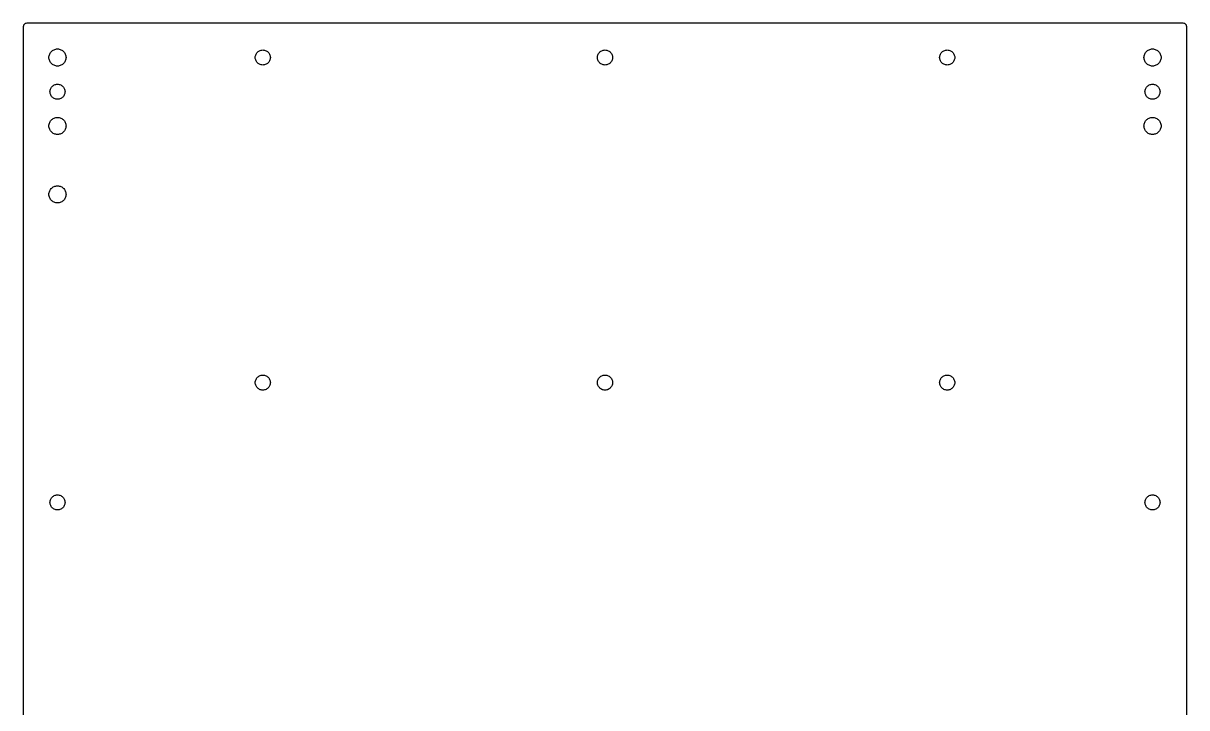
# Model space of a CAD drawing. Header units: metres. Extents: x -170 to 170, y -200 to 200.
# Drawn here: x -170 to 170, y 0 to 200 of the extents above; entities that cross this region are included whole.
import ezdxf

# ---------------------------------------------------------------- set-up
doc = ezdxf.new("R2010")
doc.units = ezdxf.units.M

msp = doc.modelspace()

# ---------------------------------------------------------------- linework, layer by layer
for p, q in [((-169.975, 199.223), (-170, 199)), ((-170, 199), (-170, -199)), ((-169.901, 199.434), (-169.975, 199.223)), ((-169.782, 199.623), (-169.901, 199.434)), ((-169.623, 199.782), (-169.782, 199.623)), ((-169.434, 199.901), (-169.623, 199.782)), ((-169.223, 199.975), (-169.434, 199.901)), ((-169, 200), (-169.223, 199.975)), ((169, 200), (-169, 200)), ((169.223, 199.975), (169, 200)), ((169.434, 199.901), (169.223, 199.975)), ((169.623, 199.782), (169.434, 199.901)), ((169.782, 199.623), (169.623, 199.782)), ((169.901, 199.434), (169.782, 199.623)), ((169.975, 199.223), (169.901, 199.434)), ((170, 199), (169.975, 199.223)), ((170, -199), (170, 199)), ((-162.486, 190.261), (-162.445, 190.52)), ((-162.445, 190.52), (-162.378, 190.773)), ((-162.378, 190.773), (-162.284, 191.017)), ((-162.284, 191.017), (-162.165, 191.25)), ((-162.165, 191.25), (-162.023, 191.469)), ((-162.023, 191.469), (-161.858, 191.673)), ((-161.858, 191.673), (-161.673, 191.858)), ((-161.673, 191.858), (-161.469, 192.023)), ((-161.469, 192.023), (-161.25, 192.165)), ((-161.25, 192.165), (-161.017, 192.284)), ((-161.017, 192.284), (-160.773, 192.378)), ((-160.773, 192.378), (-160.52, 192.445)), ((-160.52, 192.445), (-160.261, 192.486)), ((-160.261, 192.486), (-160, 192.5)), ((-160, 192.5), (-159.739, 192.486)), ((-159.739, 192.486), (-159.48, 192.445)), ((-159.48, 192.445), (-159.227, 192.378)), ((-159.227, 192.378), (-158.983, 192.284)), ((-158.983, 192.284), (-158.75, 192.165)), ((-158.75, 192.165), (-158.531, 192.023)), ((-158.531, 192.023), (-158.327, 191.858)), ((-158.327, 191.858), (-158.142, 191.673)), ((-158.142, 191.673), (-157.977, 191.469)), ((-157.977, 191.469), (-157.835, 191.25)), ((-157.835, 191.25), (-157.716, 191.017)), ((-157.716, 191.017), (-157.622, 190.773)), ((-157.622, 190.773), (-157.555, 190.52)), ((-157.555, 190.52), (-157.514, 190.261)), ((-102.186, 190.246), (-102.145, 190.49)), ((-102.145, 190.49), (-102.077, 190.727)), ((-102.077, 190.727), (-101.982, 190.955)), ((-101.982, 190.955), (-101.863, 191.17)), ((-101.863, 191.17), (-101.72, 191.372)), ((-101.72, 191.372), (-101.556, 191.556)), ((-101.556, 191.556), (-101.372, 191.72)), ((-101.372, 191.72), (-101.17, 191.863)), ((-101.17, 191.863), (-100.955, 191.982)), ((-100.955, 191.982), (-100.727, 192.077)), ((-100.727, 192.077), (-100.49, 192.145)), ((-100.49, 192.145), (-100.246, 192.186)), ((-100.246, 192.186), (-100, 192.2)), ((-100, 192.2), (-99.7537, 192.186)), ((-99.7537, 192.186), (-99.5105, 192.145)), ((-99.5105, 192.145), (-99.2734, 192.077)), ((-99.2734, 192.077), (-99.0454, 191.982)), ((-99.0454, 191.982), (-98.8295, 191.863)), ((-98.8295, 191.863), (-98.6283, 191.72)), ((-98.6283, 191.72), (-98.4444, 191.556)), ((-98.4444, 191.556), (-98.28, 191.372)), ((-98.28, 191.372), (-98.1372, 191.17)), ((-98.1372, 191.17), (-98.0179, 190.955)), ((-98.0179, 190.955), (-97.9234, 190.727)), ((-97.9234, 190.727), (-97.8551, 190.49)), ((-97.8551, 190.49), (-97.8138, 190.246)), ((-2.18616, 190.246), (-2.14484, 190.49)), ((-2.14484, 190.49), (-2.07654, 190.727)), ((-2.07654, 190.727), (-1.98212, 190.955)), ((-1.98212, 190.955), (-1.86279, 191.17)), ((-1.86279, 191.17), (-1.72002, 191.372)), ((-1.72002, 191.372), (-1.55563, 191.556)), ((-1.55563, 191.556), (-1.37167, 191.72)), ((-1.37167, 191.72), (-1.17046, 191.863)), ((-1.17046, 191.863), (-0.95454, 191.982)), ((-0.95454, 191.982), (-0.72661, 192.077)), ((-0.72661, 192.077), (-0.48953, 192.145)), ((-0.48953, 192.145), (-0.24631, 192.186)), ((-0.24631, 192.186), (0, 192.2)), ((0, 192.2), (0.24631, 192.186)), ((0.24631, 192.186), (0.48953, 192.145)), ((0.48953, 192.145), (0.72661, 192.077)), ((0.72661, 192.077), (0.95454, 191.982)), ((0.95454, 191.982), (1.17046, 191.863)), ((1.17046, 191.863), (1.37167, 191.72)), ((1.37167, 191.72), (1.55563, 191.556)), ((1.55563, 191.556), (1.72002, 191.372)), ((1.72002, 191.372), (1.86279, 191.17)), ((1.86279, 191.17), (1.98212, 190.955)), ((1.98212, 190.955), (2.07654, 190.727)), ((2.07654, 190.727), (2.14484, 190.49)), ((2.14484, 190.49), (2.18616, 190.246)), ((97.8138, 190.246), (97.8551, 190.49)), ((97.8551, 190.49), (97.9234, 190.727)), ((97.9234, 190.727), (98.0179, 190.955)), ((98.0179, 190.955), (98.1372, 191.17)), ((98.1372, 191.17), (98.28, 191.372)), ((98.28, 191.372), (98.4444, 191.556)), ((98.4444, 191.556), (98.6283, 191.72)), ((98.6283, 191.72), (98.8295, 191.863)), ((98.8295, 191.863), (99.0454, 191.982)), ((99.0454, 191.982), (99.2734, 192.077)), ((99.2734, 192.077), (99.5105, 192.145)), ((99.5105, 192.145), (99.7537, 192.186)), ((99.7537, 192.186), (100, 192.2)), ((100, 192.2), (100.246, 192.186)), ((100.246, 192.186), (100.49, 192.145)), ((100.49, 192.145), (100.727, 192.077)), ((100.727, 192.077), (100.955, 191.982)), ((100.955, 191.982), (101.17, 191.863)), ((101.17, 191.863), (101.372, 191.72)), ((101.372, 191.72), (101.556, 191.556)), ((101.556, 191.556), (101.72, 191.372)), ((101.72, 191.372), (101.863, 191.17)), ((101.863, 191.17), (101.982, 190.955)), ((101.982, 190.955), (102.077, 190.727)), ((102.077, 190.727), (102.145, 190.49)), ((102.145, 190.49), (102.186, 190.246)), ((157.514, 190.261), (157.555, 190.52)), ((157.555, 190.52), (157.622, 190.773)), ((157.622, 190.773), (157.716, 191.017)), ((157.716, 191.017), (157.835, 191.25)), ((157.835, 191.25), (157.977, 191.469)), ((157.977, 191.469), (158.142, 191.673)), ((158.142, 191.673), (158.327, 191.858)), ((158.327, 191.858), (158.531, 192.023)), ((158.531, 192.023), (158.75, 192.165)), ((158.75, 192.165), (158.983, 192.284)), ((158.983, 192.284), (159.227, 192.378)), ((159.227, 192.378), (159.48, 192.445)), ((159.48, 192.445), (159.739, 192.486)), ((159.739, 192.486), (160, 192.5)), ((160, 192.5), (160.261, 192.486)), ((160.261, 192.486), (160.52, 192.445)), ((160.52, 192.445), (160.773, 192.378)), ((160.773, 192.378), (161.017, 192.284)), ((161.017, 192.284), (161.25, 192.165)), ((161.25, 192.165), (161.469, 192.023)), ((161.469, 192.023), (161.673, 191.858)), ((161.673, 191.858), (161.858, 191.673)), ((161.858, 191.673), (162.023, 191.469)), ((162.023, 191.469), (162.165, 191.25)), ((162.165, 191.25), (162.284, 191.017)), ((162.284, 191.017), (162.378, 190.773)), ((162.378, 190.773), (162.445, 190.52)), ((162.445, 190.52), (162.486, 190.261)), ((-162.5, 190), (-162.486, 190.261)), ((-162.486, 189.739), (-162.5, 190)), ((-162.445, 189.48), (-162.486, 189.739)), ((-162.378, 189.227), (-162.445, 189.48)), ((-162.284, 188.983), (-162.378, 189.227)), ((-162.165, 188.75), (-162.284, 188.983)), ((-162.023, 188.531), (-162.165, 188.75)), ((-161.858, 188.327), (-162.023, 188.531)), ((-161.673, 188.142), (-161.858, 188.327)), ((-161.469, 187.977), (-161.673, 188.142)), ((-161.25, 187.835), (-161.469, 187.977)), ((-161.017, 187.716), (-161.25, 187.835)), ((-160.773, 187.622), (-161.017, 187.716)), ((-160.52, 187.555), (-160.773, 187.622)), ((-160.261, 187.514), (-160.52, 187.555)), ((-160, 187.5), (-160.261, 187.514)), ((-159.739, 187.514), (-160, 187.5)), ((-159.48, 187.555), (-159.739, 187.514)), ((-159.227, 187.622), (-159.48, 187.555)), ((-158.983, 187.716), (-159.227, 187.622)), ((-158.75, 187.835), (-158.983, 187.716)), ((-158.531, 187.977), (-158.75, 187.835)), ((-158.327, 188.142), (-158.531, 187.977)), ((-158.142, 188.327), (-158.327, 188.142)), ((-157.977, 188.531), (-158.142, 188.327)), ((-157.835, 188.75), (-157.977, 188.531)), ((-157.716, 188.983), (-157.835, 188.75)), ((-157.622, 189.227), (-157.716, 188.983)), ((-157.555, 189.48), (-157.622, 189.227)), ((-157.514, 189.739), (-157.555, 189.48)), ((-157.514, 190.261), (-157.5, 190)), ((-157.5, 190), (-157.514, 189.739)), ((-102.2, 190), (-102.186, 190.246)), ((-102.186, 189.754), (-102.2, 190)), ((-102.145, 189.51), (-102.186, 189.754)), ((-102.077, 189.273), (-102.145, 189.51)), ((-101.982, 189.045), (-102.077, 189.273)), ((-101.863, 188.83), (-101.982, 189.045)), ((-101.72, 188.628), (-101.863, 188.83)), ((-101.556, 188.444), (-101.72, 188.628)), ((-101.372, 188.28), (-101.556, 188.444)), ((-101.17, 188.137), (-101.372, 188.28)), ((-100.955, 188.018), (-101.17, 188.137)), ((-100.727, 187.923), (-100.955, 188.018)), ((-100.49, 187.855), (-100.727, 187.923)), ((-100.246, 187.814), (-100.49, 187.855)), ((-100, 187.8), (-100.246, 187.814)), ((-99.7537, 187.814), (-100, 187.8)), ((-99.5105, 187.855), (-99.7537, 187.814)), ((-99.2734, 187.923), (-99.5105, 187.855)), ((-99.0454, 188.018), (-99.2734, 187.923)), ((-98.8295, 188.137), (-99.0454, 188.018)), ((-98.6283, 188.28), (-98.8295, 188.137)), ((-98.4444, 188.444), (-98.6283, 188.28)), ((-98.28, 188.628), (-98.4444, 188.444)), ((-98.1372, 188.83), (-98.28, 188.628)), ((-98.0179, 189.045), (-98.1372, 188.83)), ((-97.9234, 189.273), (-98.0179, 189.045)), ((-97.8551, 189.51), (-97.9234, 189.273)), ((-97.8138, 189.754), (-97.8551, 189.51)), ((-97.8138, 190.246), (-97.8, 190)), ((-97.8, 190), (-97.8138, 189.754)), ((-2.2, 190), (-2.18616, 190.246)), ((-2.18616, 189.754), (-2.2, 190)), ((-2.14484, 189.51), (-2.18616, 189.754)), ((-2.07654, 189.273), (-2.14484, 189.51)), ((-1.98212, 189.045), (-2.07654, 189.273)), ((-1.86279, 188.83), (-1.98212, 189.045)), ((-1.72002, 188.628), (-1.86279, 188.83)), ((-1.55563, 188.444), (-1.72002, 188.628)), ((-1.37167, 188.28), (-1.55563, 188.444)), ((-1.17046, 188.137), (-1.37167, 188.28)), ((-0.95454, 188.018), (-1.17046, 188.137)), ((-0.72661, 187.923), (-0.95454, 188.018)), ((-0.48953, 187.855), (-0.72661, 187.923)), ((-0.24631, 187.814), (-0.48953, 187.855)), ((0, 187.8), (-0.24631, 187.814)), ((0.24631, 187.814), (0, 187.8)), ((0.48953, 187.855), (0.24631, 187.814)), ((0.72661, 187.923), (0.48953, 187.855)), ((0.95454, 188.018), (0.72661, 187.923)), ((1.17046, 188.137), (0.95454, 188.018)), ((1.37167, 188.28), (1.17046, 188.137)), ((1.55563, 188.444), (1.37167, 188.28)), ((1.72002, 188.628), (1.55563, 188.444)), ((1.86279, 188.83), (1.72002, 188.628)), ((1.98212, 189.045), (1.86279, 188.83)), ((2.07654, 189.273), (1.98212, 189.045)), ((2.14484, 189.51), (2.07654, 189.273)), ((2.18616, 189.754), (2.14484, 189.51)), ((2.18616, 190.246), (2.2, 190)), ((2.2, 190), (2.18616, 189.754)), ((97.8, 190), (97.8138, 190.246)), ((97.8138, 189.754), (97.8, 190)), ((97.8551, 189.51), (97.8138, 189.754)), ((97.9234, 189.273), (97.8551, 189.51)), ((98.0179, 189.045), (97.9234, 189.273)), ((98.1372, 188.83), (98.0179, 189.045)), ((98.28, 188.628), (98.1372, 188.83)), ((98.4444, 188.444), (98.28, 188.628)), ((98.6283, 188.28), (98.4444, 188.444)), ((98.8295, 188.137), (98.6283, 188.28)), ((99.0454, 188.018), (98.8295, 188.137)), ((99.2734, 187.923), (99.0454, 188.018)), ((99.5105, 187.855), (99.2734, 187.923)), ((99.7537, 187.814), (99.5105, 187.855)), ((100, 187.8), (99.7537, 187.814)), ((100.246, 187.814), (100, 187.8)), ((100.49, 187.855), (100.246, 187.814)), ((100.727, 187.923), (100.49, 187.855)), ((100.955, 188.018), (100.727, 187.923)), ((101.17, 188.137), (100.955, 188.018)), ((101.372, 188.28), (101.17, 188.137)), ((101.556, 188.444), (101.372, 188.28)), ((101.72, 188.628), (101.556, 188.444)), ((101.863, 188.83), (101.72, 188.628)), ((101.982, 189.045), (101.863, 188.83)), ((102.077, 189.273), (101.982, 189.045)), ((102.145, 189.51), (102.077, 189.273)), ((102.186, 189.754), (102.145, 189.51)), ((102.186, 190.246), (102.2, 190)), ((102.2, 190), (102.186, 189.754)), ((157.5, 190), (157.514, 190.261)), ((157.514, 189.739), (157.5, 190)), ((157.555, 189.48), (157.514, 189.739)), ((157.622, 189.227), (157.555, 189.48)), ((157.716, 188.983), (157.622, 189.227)), ((157.835, 188.75), (157.716, 188.983)), ((157.977, 188.531), (157.835, 188.75)), ((158.142, 188.327), (157.977, 188.531)), ((158.327, 188.142), (158.142, 188.327)), ((158.531, 187.977), (158.327, 188.142)), ((158.75, 187.835), (158.531, 187.977)), ((158.983, 187.716), (158.75, 187.835)), ((159.227, 187.622), (158.983, 187.716)), ((159.48, 187.555), (159.227, 187.622)), ((159.739, 187.514), (159.48, 187.555)), ((160, 187.5), (159.739, 187.514)), ((160.261, 187.514), (160, 187.5)), ((160.52, 187.555), (160.261, 187.514)), ((160.773, 187.622), (160.52, 187.555)), ((161.017, 187.716), (160.773, 187.622)), ((161.25, 187.835), (161.017, 187.716)), ((161.469, 187.977), (161.25, 187.835)), ((161.673, 188.142), (161.469, 187.977)), ((161.858, 188.327), (161.673, 188.142)), ((162.023, 188.531), (161.858, 188.327)), ((162.165, 188.75), (162.023, 188.531)), ((162.284, 188.983), (162.165, 188.75)), ((162.378, 189.227), (162.284, 188.983)), ((162.445, 189.48), (162.378, 189.227)), ((162.486, 189.739), (162.445, 189.48)), ((162.486, 190.261), (162.5, 190)), ((162.5, 190), (162.486, 189.739)), ((-162.2, 180), (-162.186, 180.246)), ((-162.186, 180.246), (-162.145, 180.49)), ((-162.145, 180.49), (-162.077, 180.727)), ((-162.077, 180.727), (-161.982, 180.955)), ((-161.982, 180.955), (-161.863, 181.17)), ((-161.863, 181.17), (-161.72, 181.372)), ((-161.72, 181.372), (-161.556, 181.556)), ((-161.556, 181.556), (-161.372, 181.72)), ((-161.372, 181.72), (-161.17, 181.863)), ((-161.17, 181.863), (-160.955, 181.982)), ((-160.955, 181.982), (-160.727, 182.077)), ((-160.727, 182.077), (-160.49, 182.145)), ((-160.49, 182.145), (-160.246, 182.186)), ((-160.246, 182.186), (-160, 182.2)), ((-160, 182.2), (-159.754, 182.186)), ((-159.754, 182.186), (-159.51, 182.145)), ((-159.51, 182.145), (-159.273, 182.077)), ((-159.273, 182.077), (-159.045, 181.982)), ((-159.045, 181.982), (-158.83, 181.863)), ((-158.83, 181.863), (-158.628, 181.72)), ((-158.628, 181.72), (-158.444, 181.556)), ((-158.444, 181.556), (-158.28, 181.372)), ((-158.28, 181.372), (-158.137, 181.17)), ((-158.137, 181.17), (-158.018, 180.955)), ((-158.018, 180.955), (-157.923, 180.727)), ((-157.923, 180.727), (-157.855, 180.49)), ((-157.855, 180.49), (-157.814, 180.246)), ((-157.814, 180.246), (-157.8, 180)), ((157.8, 180), (157.814, 180.246)), ((157.814, 180.246), (157.855, 180.49)), ((157.855, 180.49), (157.923, 180.727)), ((157.923, 180.727), (158.018, 180.955)), ((158.018, 180.955), (158.137, 181.17)), ((158.137, 181.17), (158.28, 181.372)), ((158.28, 181.372), (158.444, 181.556)), ((158.444, 181.556), (158.628, 181.72)), ((158.628, 181.72), (158.83, 181.863)), ((158.83, 181.863), (159.045, 181.982)), ((159.045, 181.982), (159.273, 182.077)), ((159.273, 182.077), (159.51, 182.145)), ((159.51, 182.145), (159.754, 182.186)), ((159.754, 182.186), (160, 182.2)), ((160, 182.2), (160.246, 182.186)), ((160.246, 182.186), (160.49, 182.145)), ((160.49, 182.145), (160.727, 182.077)), ((160.727, 182.077), (160.955, 181.982)), ((160.955, 181.982), (161.17, 181.863)), ((161.17, 181.863), (161.372, 181.72)), ((161.372, 181.72), (161.556, 181.556)), ((161.556, 181.556), (161.72, 181.372)), ((161.72, 181.372), (161.863, 181.17)), ((161.863, 181.17), (161.982, 180.955)), ((161.982, 180.955), (162.077, 180.727)), ((162.077, 180.727), (162.145, 180.49)), ((162.145, 180.49), (162.186, 180.246)), ((162.186, 180.246), (162.2, 180)), ((-162.186, 179.754), (-162.2, 180)), ((-162.145, 179.51), (-162.186, 179.754)), ((-162.077, 179.273), (-162.145, 179.51)), ((-161.982, 179.045), (-162.077, 179.273)), ((-161.863, 178.83), (-161.982, 179.045)), ((-161.72, 178.628), (-161.863, 178.83)), ((-161.556, 178.444), (-161.72, 178.628)), ((-161.372, 178.28), (-161.556, 178.444)), ((-161.17, 178.137), (-161.372, 178.28)), ((-160.955, 178.018), (-161.17, 178.137)), ((-160.727, 177.923), (-160.955, 178.018)), ((-160.49, 177.855), (-160.727, 177.923)), ((-160.246, 177.814), (-160.49, 177.855)), ((-160, 177.8), (-160.246, 177.814)), ((-159.754, 177.814), (-160, 177.8)), ((-159.51, 177.855), (-159.754, 177.814)), ((-159.273, 177.923), (-159.51, 177.855)), ((-159.045, 178.018), (-159.273, 177.923)), ((-158.83, 178.137), (-159.045, 178.018)), ((-158.628, 178.28), (-158.83, 178.137)), ((-158.444, 178.444), (-158.628, 178.28)), ((-158.28, 178.628), (-158.444, 178.444)), ((-158.137, 178.83), (-158.28, 178.628)), ((-158.018, 179.045), (-158.137, 178.83)), ((-157.923, 179.273), (-158.018, 179.045)), ((-157.855, 179.51), (-157.923, 179.273)), ((-157.814, 179.754), (-157.855, 179.51)), ((-157.8, 180), (-157.814, 179.754)), ((157.814, 179.754), (157.8, 180)), ((157.855, 179.51), (157.814, 179.754)), ((157.923, 179.273), (157.855, 179.51)), ((158.018, 179.045), (157.923, 179.273)), ((158.137, 178.83), (158.018, 179.045)), ((158.28, 178.628), (158.137, 178.83)), ((158.444, 178.444), (158.28, 178.628)), ((158.628, 178.28), (158.444, 178.444)), ((158.83, 178.137), (158.628, 178.28)), ((159.045, 178.018), (158.83, 178.137)), ((159.273, 177.923), (159.045, 178.018)), ((159.51, 177.855), (159.273, 177.923)), ((159.754, 177.814), (159.51, 177.855)), ((160, 177.8), (159.754, 177.814)), ((160.246, 177.814), (160, 177.8)), ((160.49, 177.855), (160.246, 177.814)), ((160.727, 177.923), (160.49, 177.855)), ((160.955, 178.018), (160.727, 177.923)), ((161.17, 178.137), (160.955, 178.018)), ((161.372, 178.28), (161.17, 178.137)), ((161.556, 178.444), (161.372, 178.28)), ((161.72, 178.628), (161.556, 178.444)), ((161.863, 178.83), (161.72, 178.628)), ((161.982, 179.045), (161.863, 178.83)), ((162.077, 179.273), (161.982, 179.045)), ((162.145, 179.51), (162.077, 179.273)), ((162.186, 179.754), (162.145, 179.51)), ((162.2, 180), (162.186, 179.754)), ((-162.5, 170), (-162.486, 170.261)), ((-162.486, 169.739), (-162.5, 170)), ((-162.486, 170.261), (-162.445, 170.52)), ((-162.445, 170.52), (-162.378, 170.773)), ((-162.378, 170.773), (-162.284, 171.017)), ((-162.284, 171.017), (-162.165, 171.25)), ((-162.165, 171.25), (-162.023, 171.469)), ((-162.023, 171.469), (-161.858, 171.673)), ((-161.858, 171.673), (-161.673, 171.858)), ((-161.673, 171.858), (-161.469, 172.023)), ((-161.469, 172.023), (-161.25, 172.165)), ((-161.25, 172.165), (-161.017, 172.284)), ((-161.017, 172.284), (-160.773, 172.378)), ((-160.773, 172.378), (-160.52, 172.445)), ((-160.52, 172.445), (-160.261, 172.486)), ((-160.261, 172.486), (-160, 172.5)), ((-160, 172.5), (-159.739, 172.486)), ((-159.739, 172.486), (-159.48, 172.445)), ((-159.48, 172.445), (-159.227, 172.378)), ((-159.227, 172.378), (-158.983, 172.284)), ((-158.983, 172.284), (-158.75, 172.165)), ((-158.75, 172.165), (-158.531, 172.023)), ((-158.531, 172.023), (-158.327, 171.858)), ((-158.327, 171.858), (-158.142, 171.673)), ((-158.142, 171.673), (-157.977, 171.469)), ((-157.977, 171.469), (-157.835, 171.25)), ((-157.835, 171.25), (-157.716, 171.017)), ((-157.716, 171.017), (-157.622, 170.773)), ((-157.622, 170.773), (-157.555, 170.52)), ((-157.555, 170.52), (-157.514, 170.261)), ((-157.514, 170.261), (-157.5, 170)), ((-157.5, 170), (-157.514, 169.739)), ((157.5, 170), (157.514, 170.261)), ((157.514, 169.739), (157.5, 170)), ((157.514, 170.261), (157.555, 170.52)), ((157.555, 170.52), (157.622, 170.773)), ((157.622, 170.773), (157.716, 171.017)), ((157.716, 171.017), (157.835, 171.25)), ((157.835, 171.25), (157.977, 171.469)), ((157.977, 171.469), (158.142, 171.673)), ((158.142, 171.673), (158.327, 171.858)), ((158.327, 171.858), (158.531, 172.023)), ((158.531, 172.023), (158.75, 172.165)), ((158.75, 172.165), (158.983, 172.284)), ((158.983, 172.284), (159.227, 172.378)), ((159.227, 172.378), (159.48, 172.445)), ((159.48, 172.445), (159.739, 172.486)), ((159.739, 172.486), (160, 172.5)), ((160, 172.5), (160.261, 172.486)), ((160.261, 172.486), (160.52, 172.445)), ((160.52, 172.445), (160.773, 172.378)), ((160.773, 172.378), (161.017, 172.284)), ((161.017, 172.284), (161.25, 172.165)), ((161.25, 172.165), (161.469, 172.023)), ((161.469, 172.023), (161.673, 171.858)), ((161.673, 171.858), (161.858, 171.673)), ((161.858, 171.673), (162.023, 171.469)), ((162.023, 171.469), (162.165, 171.25)), ((162.165, 171.25), (162.284, 171.017)), ((162.284, 171.017), (162.378, 170.773)), ((162.378, 170.773), (162.445, 170.52)), ((162.445, 170.52), (162.486, 170.261)), ((162.486, 170.261), (162.5, 170)), ((162.5, 170), (162.486, 169.739)), ((-162.445, 169.48), (-162.486, 169.739)), ((-162.378, 169.227), (-162.445, 169.48)), ((-162.284, 168.983), (-162.378, 169.227)), ((-162.165, 168.75), (-162.284, 168.983)), ((-162.023, 168.531), (-162.165, 168.75)), ((-161.858, 168.327), (-162.023, 168.531)), ((-161.673, 168.142), (-161.858, 168.327)), ((-161.469, 167.977), (-161.673, 168.142)), ((-161.25, 167.835), (-161.469, 167.977)), ((-161.017, 167.716), (-161.25, 167.835)), ((-160.773, 167.622), (-161.017, 167.716)), ((-160.52, 167.555), (-160.773, 167.622)), ((-160.261, 167.514), (-160.52, 167.555)), ((-160, 167.5), (-160.261, 167.514)), ((-159.739, 167.514), (-160, 167.5)), ((-159.48, 167.555), (-159.739, 167.514)), ((-159.227, 167.622), (-159.48, 167.555)), ((-158.983, 167.716), (-159.227, 167.622)), ((-158.75, 167.835), (-158.983, 167.716)), ((-158.531, 167.977), (-158.75, 167.835)), ((-158.327, 168.142), (-158.531, 167.977)), ((-158.142, 168.327), (-158.327, 168.142)), ((-157.977, 168.531), (-158.142, 168.327)), ((-157.835, 168.75), (-157.977, 168.531)), ((-157.716, 168.983), (-157.835, 168.75)), ((-157.622, 169.227), (-157.716, 168.983)), ((-157.555, 169.48), (-157.622, 169.227)), ((-157.514, 169.739), (-157.555, 169.48)), ((157.555, 169.48), (157.514, 169.739)), ((157.622, 169.227), (157.555, 169.48)), ((157.716, 168.983), (157.622, 169.227)), ((157.835, 168.75), (157.716, 168.983)), ((157.977, 168.531), (157.835, 168.75)), ((158.142, 168.327), (157.977, 168.531)), ((158.327, 168.142), (158.142, 168.327)), ((158.531, 167.977), (158.327, 168.142)), ((158.75, 167.835), (158.531, 167.977)), ((158.983, 167.716), (158.75, 167.835)), ((159.227, 167.622), (158.983, 167.716)), ((159.48, 167.555), (159.227, 167.622)), ((159.739, 167.514), (159.48, 167.555)), ((160, 167.5), (159.739, 167.514)), ((160.261, 167.514), (160, 167.5)), ((160.52, 167.555), (160.261, 167.514)), ((160.773, 167.622), (160.52, 167.555)), ((161.017, 167.716), (160.773, 167.622)), ((161.25, 167.835), (161.017, 167.716)), ((161.469, 167.977), (161.25, 167.835)), ((161.673, 168.142), (161.469, 167.977)), ((161.858, 168.327), (161.673, 168.142)), ((162.023, 168.531), (161.858, 168.327)), ((162.165, 168.75), (162.023, 168.531)), ((162.284, 168.983), (162.165, 168.75)), ((162.378, 169.227), (162.284, 168.983)), ((162.445, 169.48), (162.378, 169.227)), ((162.486, 169.739), (162.445, 169.48)), ((-162.5, 150), (-162.486, 150.261)), ((-162.486, 149.739), (-162.5, 150)), ((-162.486, 150.261), (-162.445, 150.52)), ((-162.445, 149.48), (-162.486, 149.739)), ((-162.445, 150.52), (-162.378, 150.773)), ((-162.378, 150.773), (-162.284, 151.017)), ((-162.284, 151.017), (-162.165, 151.25)), ((-162.165, 151.25), (-162.023, 151.469)), ((-162.023, 151.469), (-161.858, 151.673)), ((-161.858, 151.673), (-161.673, 151.858)), ((-161.673, 151.858), (-161.469, 152.023)), ((-161.469, 152.023), (-161.25, 152.165)), ((-161.25, 152.165), (-161.017, 152.284)), ((-161.017, 152.284), (-160.773, 152.378)), ((-160.773, 152.378), (-160.52, 152.445)), ((-160.52, 152.445), (-160.261, 152.486)), ((-160.261, 152.486), (-160, 152.5)), ((-160, 152.5), (-159.739, 152.486)), ((-159.739, 152.486), (-159.48, 152.445)), ((-159.48, 152.445), (-159.227, 152.378)), ((-159.227, 152.378), (-158.983, 152.284)), ((-158.983, 152.284), (-158.75, 152.165)), ((-158.75, 152.165), (-158.531, 152.023)), ((-158.531, 152.023), (-158.327, 151.858)), ((-158.327, 151.858), (-158.142, 151.673)), ((-158.142, 151.673), (-157.977, 151.469)), ((-157.977, 151.469), (-157.835, 151.25)), ((-157.835, 151.25), (-157.716, 151.017)), ((-157.716, 151.017), (-157.622, 150.773)), ((-157.622, 150.773), (-157.555, 150.52)), ((-157.555, 150.52), (-157.514, 150.261)), ((-157.514, 149.739), (-157.555, 149.48)), ((-157.514, 150.261), (-157.5, 150)), ((-157.5, 150), (-157.514, 149.739)), ((-162.378, 149.227), (-162.445, 149.48)), ((-162.284, 148.983), (-162.378, 149.227)), ((-162.165, 148.75), (-162.284, 148.983)), ((-162.023, 148.531), (-162.165, 148.75)), ((-161.858, 148.327), (-162.023, 148.531)), ((-161.673, 148.142), (-161.858, 148.327)), ((-161.469, 147.977), (-161.673, 148.142)), ((-161.25, 147.835), (-161.469, 147.977)), ((-161.017, 147.716), (-161.25, 147.835)), ((-160.773, 147.622), (-161.017, 147.716)), ((-160.52, 147.555), (-160.773, 147.622)), ((-160.261, 147.514), (-160.52, 147.555)), ((-160, 147.5), (-160.261, 147.514)), ((-159.739, 147.514), (-160, 147.5)), ((-159.48, 147.555), (-159.739, 147.514)), ((-159.227, 147.622), (-159.48, 147.555)), ((-158.983, 147.716), (-159.227, 147.622)), ((-158.75, 147.835), (-158.983, 147.716)), ((-158.531, 147.977), (-158.75, 147.835)), ((-158.327, 148.142), (-158.531, 147.977)), ((-158.142, 148.327), (-158.327, 148.142)), ((-157.977, 148.531), (-158.142, 148.327)), ((-157.835, 148.75), (-157.977, 148.531)), ((-157.716, 148.983), (-157.835, 148.75)), ((-157.622, 149.227), (-157.716, 148.983)), ((-157.555, 149.48), (-157.622, 149.227)), ((-102.2, 95), (-102.186, 95.2463)), ((-102.186, 95.2463), (-102.145, 95.4895)), ((-102.145, 95.4895), (-102.077, 95.7266)), ((-102.077, 95.7266), (-101.982, 95.9545)), ((-101.982, 95.9545), (-101.863, 96.1705)), ((-101.863, 96.1705), (-101.72, 96.3717)), ((-101.72, 96.3717), (-101.556, 96.5556)), ((-101.556, 96.5556), (-101.372, 96.72)), ((-101.372, 96.72), (-101.17, 96.8628)), ((-101.17, 96.8628), (-100.955, 96.9821)), ((-100.955, 96.9821), (-100.727, 97.0765)), ((-100.727, 97.0765), (-100.49, 97.1448)), ((-100.49, 97.1448), (-100.246, 97.1862)), ((-100.246, 97.1862), (-100, 97.2)), ((-100, 97.2), (-99.7537, 97.1862)), ((-99.7537, 97.1862), (-99.5105, 97.1448)), ((-99.5105, 97.1448), (-99.2734, 97.0765)), ((-99.2734, 97.0765), (-99.0454, 96.9821)), ((-99.0454, 96.9821), (-98.8295, 96.8628)), ((-98.8295, 96.8628), (-98.6283, 96.72)), ((-98.6283, 96.72), (-98.4444, 96.5556)), ((-98.4444, 96.5556), (-98.28, 96.3717)), ((-98.28, 96.3717), (-98.1372, 96.1705)), ((-98.1372, 96.1705), (-98.0179, 95.9545)), ((-98.0179, 95.9545), (-97.9234, 95.7266)), ((-97.9234, 95.7266), (-97.8551, 95.4895)), ((-97.8551, 95.4895), (-97.8138, 95.2463)), ((-97.8138, 95.2463), (-97.8, 95)), ((-2.2, 95), (-2.18616, 95.2463)), ((-2.18616, 95.2463), (-2.14484, 95.4895)), ((-2.14484, 95.4895), (-2.07654, 95.7266)), ((-2.07654, 95.7266), (-1.98212, 95.9545)), ((-1.98212, 95.9545), (-1.86279, 96.1705)), ((-1.86279, 96.1705), (-1.72002, 96.3717)), ((-1.72002, 96.3717), (-1.55563, 96.5556)), ((-1.55563, 96.5556), (-1.37167, 96.72)), ((-1.37167, 96.72), (-1.17046, 96.8628)), ((-1.17046, 96.8628), (-0.95454, 96.9821)), ((-0.95454, 96.9821), (-0.72661, 97.0765)), ((-0.72661, 97.0765), (-0.48953, 97.1448)), ((-0.48953, 97.1448), (-0.24631, 97.1862)), ((-0.24631, 97.1862), (0, 97.2)), ((0, 97.2), (0.24631, 97.1862)), ((0.24631, 97.1862), (0.48953, 97.1448)), ((0.48953, 97.1448), (0.72661, 97.0765)), ((0.72661, 97.0765), (0.95454, 96.9821)), ((0.95454, 96.9821), (1.17046, 96.8628)), ((1.17046, 96.8628), (1.37167, 96.72)), ((1.37167, 96.72), (1.55563, 96.5556)), ((1.55563, 96.5556), (1.72002, 96.3717)), ((1.72002, 96.3717), (1.86279, 96.1705)), ((1.86279, 96.1705), (1.98212, 95.9545)), ((1.98212, 95.9545), (2.07654, 95.7266)), ((2.07654, 95.7266), (2.14484, 95.4895)), ((2.14484, 95.4895), (2.18616, 95.2463)), ((2.18616, 95.2463), (2.2, 95)), ((97.8, 95), (97.8138, 95.2463)), ((97.8138, 95.2463), (97.8551, 95.4895)), ((97.8551, 95.4895), (97.9234, 95.7266)), ((97.9234, 95.7266), (98.0179, 95.9545)), ((98.0179, 95.9545), (98.1372, 96.1705)), ((98.1372, 96.1705), (98.28, 96.3717)), ((98.28, 96.3717), (98.4444, 96.5556)), ((98.4444, 96.5556), (98.6283, 96.72)), ((98.6283, 96.72), (98.8295, 96.8628)), ((98.8295, 96.8628), (99.0454, 96.9821)), ((99.0454, 96.9821), (99.2734, 97.0765)), ((99.2734, 97.0765), (99.5105, 97.1448)), ((99.5105, 97.1448), (99.7537, 97.1862)), ((99.7537, 97.1862), (100, 97.2)), ((100, 97.2), (100.246, 97.1862)), ((100.246, 97.1862), (100.49, 97.1448)), ((100.49, 97.1448), (100.727, 97.0765)), ((100.727, 97.0765), (100.955, 96.9821)), ((100.955, 96.9821), (101.17, 96.8628)), ((101.17, 96.8628), (101.372, 96.72)), ((101.372, 96.72), (101.556, 96.5556)), ((101.556, 96.5556), (101.72, 96.3717)), ((101.72, 96.3717), (101.863, 96.1705)), ((101.863, 96.1705), (101.982, 95.9545)), ((101.982, 95.9545), (102.077, 95.7266)), ((102.077, 95.7266), (102.145, 95.4895)), ((102.145, 95.4895), (102.186, 95.2463)), ((102.186, 95.2463), (102.2, 95)), ((-102.186, 94.7537), (-102.2, 95)), ((-102.145, 94.5105), (-102.186, 94.7537)), ((-102.077, 94.2734), (-102.145, 94.5105)), ((-101.982, 94.0454), (-102.077, 94.2734)), ((-101.863, 93.8295), (-101.982, 94.0454)), ((-101.72, 93.6283), (-101.863, 93.8295)), ((-101.556, 93.4444), (-101.72, 93.6283)), ((-101.372, 93.28), (-101.556, 93.4444)), ((-101.17, 93.1372), (-101.372, 93.28)), ((-100.955, 93.0179), (-101.17, 93.1372)), ((-100.727, 92.9234), (-100.955, 93.0179)), ((-100.49, 92.8551), (-100.727, 92.9234)), ((-100.246, 92.8138), (-100.49, 92.8551)), ((-100, 92.8), (-100.246, 92.8138)), ((-99.7537, 92.8138), (-100, 92.8)), ((-99.5105, 92.8551), (-99.7537, 92.8138)), ((-99.2734, 92.9234), (-99.5105, 92.8551)), ((-99.0454, 93.0179), (-99.2734, 92.9234)), ((-98.8295, 93.1372), (-99.0454, 93.0179)), ((-98.6283, 93.28), (-98.8295, 93.1372)), ((-98.4444, 93.4444), (-98.6283, 93.28)), ((-98.28, 93.6283), (-98.4444, 93.4444)), ((-98.1372, 93.8295), (-98.28, 93.6283)), ((-98.0179, 94.0454), (-98.1372, 93.8295)), ((-97.9234, 94.2734), (-98.0179, 94.0454)), ((-97.8551, 94.5105), (-97.9234, 94.2734)), ((-97.8138, 94.7537), (-97.8551, 94.5105)), ((-97.8, 95), (-97.8138, 94.7537)), ((-2.18616, 94.7537), (-2.2, 95)), ((-2.14484, 94.5105), (-2.18616, 94.7537)), ((-2.07654, 94.2734), (-2.14484, 94.5105)), ((-1.98212, 94.0454), (-2.07654, 94.2734)), ((-1.86279, 93.8295), (-1.98212, 94.0454)), ((-1.72002, 93.6283), (-1.86279, 93.8295)), ((-1.55563, 93.4444), (-1.72002, 93.6283)), ((-1.37167, 93.28), (-1.55563, 93.4444)), ((-1.17046, 93.1372), (-1.37167, 93.28)), ((-0.95454, 93.0179), (-1.17046, 93.1372)), ((-0.72661, 92.9234), (-0.95454, 93.0179)), ((-0.48953, 92.8551), (-0.72661, 92.9234)), ((-0.24631, 92.8138), (-0.48953, 92.8551)), ((0, 92.8), (-0.24631, 92.8138)), ((0.24631, 92.8138), (0, 92.8)), ((0.48953, 92.8551), (0.24631, 92.8138)), ((0.72661, 92.9234), (0.48953, 92.8551)), ((0.95454, 93.0179), (0.72661, 92.9234)), ((1.17046, 93.1372), (0.95454, 93.0179)), ((1.37167, 93.28), (1.17046, 93.1372)), ((1.55563, 93.4444), (1.37167, 93.28)), ((1.72002, 93.6283), (1.55563, 93.4444)), ((1.86279, 93.8295), (1.72002, 93.6283)), ((1.98212, 94.0454), (1.86279, 93.8295)), ((2.07654, 94.2734), (1.98212, 94.0454)), ((2.14484, 94.5105), (2.07654, 94.2734)), ((2.18616, 94.7537), (2.14484, 94.5105)), ((2.2, 95), (2.18616, 94.7537)), ((97.8138, 94.7537), (97.8, 95)), ((97.8551, 94.5105), (97.8138, 94.7537)), ((97.9234, 94.2734), (97.8551, 94.5105)), ((98.0179, 94.0454), (97.9234, 94.2734)), ((98.1372, 93.8295), (98.0179, 94.0454)), ((98.28, 93.6283), (98.1372, 93.8295)), ((98.4444, 93.4444), (98.28, 93.6283)), ((98.6283, 93.28), (98.4444, 93.4444)), ((98.8295, 93.1372), (98.6283, 93.28)), ((99.0454, 93.0179), (98.8295, 93.1372)), ((99.2734, 92.9234), (99.0454, 93.0179)), ((99.5105, 92.8551), (99.2734, 92.9234)), ((99.7537, 92.8138), (99.5105, 92.8551)), ((100, 92.8), (99.7537, 92.8138)), ((100.246, 92.8138), (100, 92.8)), ((100.49, 92.8551), (100.246, 92.8138)), ((100.727, 92.9234), (100.49, 92.8551)), ((100.955, 93.0179), (100.727, 92.9234)), ((101.17, 93.1372), (100.955, 93.0179)), ((101.372, 93.28), (101.17, 93.1372)), ((101.556, 93.4444), (101.372, 93.28)), ((101.72, 93.6283), (101.556, 93.4444)), ((101.863, 93.8295), (101.72, 93.6283)), ((101.982, 94.0454), (101.863, 93.8295)), ((102.077, 94.2734), (101.982, 94.0454)), ((102.145, 94.5105), (102.077, 94.2734)), ((102.186, 94.7537), (102.145, 94.5105)), ((102.2, 95), (102.186, 94.7537)), ((-161.863, 61.1705), (-161.72, 61.3717)), ((-161.72, 61.3717), (-161.556, 61.5556)), ((-161.556, 61.5556), (-161.372, 61.72)), ((-161.372, 61.72), (-161.17, 61.8628)), ((-161.17, 61.8628), (-160.955, 61.9821)), ((-160.955, 61.9821), (-160.727, 62.0765)), ((-160.727, 62.0765), (-160.49, 62.1448)), ((-160.49, 62.1448), (-160.246, 62.1862)), ((-160.246, 62.1862), (-160, 62.2)), ((-160, 62.2), (-159.754, 62.1862)), ((-159.754, 62.1862), (-159.51, 62.1448)), ((-159.51, 62.1448), (-159.273, 62.0765)), ((-159.273, 62.0765), (-159.045, 61.9821)), ((-159.045, 61.9821), (-158.83, 61.8628)), ((-158.83, 61.8628), (-158.628, 61.72)), ((-158.628, 61.72), (-158.444, 61.5556)), ((-158.444, 61.5556), (-158.28, 61.3717)), ((-158.28, 61.3717), (-158.137, 61.1705)), ((158.137, 61.1705), (158.28, 61.3717)), ((158.28, 61.3717), (158.444, 61.5556)), ((158.444, 61.5556), (158.628, 61.72)), ((158.628, 61.72), (158.83, 61.8628)), ((158.83, 61.8628), (159.045, 61.9821)), ((159.045, 61.9821), (159.273, 62.0765)), ((159.273, 62.0765), (159.51, 62.1448)), ((159.51, 62.1448), (159.754, 62.1862)), ((159.754, 62.1862), (160, 62.2)), ((160, 62.2), (160.246, 62.1862)), ((160.246, 62.1862), (160.49, 62.1448)), ((160.49, 62.1448), (160.727, 62.0765)), ((160.727, 62.0765), (160.955, 61.9821)), ((160.955, 61.9821), (161.17, 61.8628)), ((161.17, 61.8628), (161.372, 61.72)), ((161.372, 61.72), (161.556, 61.5556)), ((161.556, 61.5556), (161.72, 61.3717)), ((161.72, 61.3717), (161.863, 61.1705)), ((-162.2, 60), (-162.186, 60.2463)), ((-162.186, 59.7537), (-162.2, 60)), ((-162.186, 60.2463), (-162.145, 60.4895)), ((-162.145, 59.5105), (-162.186, 59.7537)), ((-162.145, 60.4895), (-162.077, 60.7266)), ((-162.077, 59.2734), (-162.145, 59.5105)), ((-162.077, 60.7266), (-161.982, 60.9545)), ((-161.982, 59.0454), (-162.077, 59.2734)), ((-161.982, 60.9545), (-161.863, 61.1705)), ((-161.863, 58.8295), (-161.982, 59.0454)), ((-161.72, 58.6283), (-161.863, 58.8295)), ((-161.556, 58.4444), (-161.72, 58.6283)), ((-161.372, 58.28), (-161.556, 58.4444)), ((-161.17, 58.1372), (-161.372, 58.28)), ((-160.955, 58.0179), (-161.17, 58.1372)), ((-160.727, 57.9234), (-160.955, 58.0179)), ((-160.49, 57.8551), (-160.727, 57.9234)), ((-160.246, 57.8138), (-160.49, 57.8551)), ((-160, 57.8), (-160.246, 57.8138)), ((-159.754, 57.8138), (-160, 57.8)), ((-159.51, 57.8551), (-159.754, 57.8138)), ((-159.273, 57.9234), (-159.51, 57.8551)), ((-159.045, 58.0179), (-159.273, 57.9234)), ((-158.83, 58.1372), (-159.045, 58.0179)), ((-158.628, 58.28), (-158.83, 58.1372)), ((-158.444, 58.4444), (-158.628, 58.28)), ((-158.28, 58.6283), (-158.444, 58.4444)), ((-158.137, 58.8295), (-158.28, 58.6283)), ((-158.137, 61.1705), (-158.018, 60.9545)), ((-158.018, 59.0454), (-158.137, 58.8295)), ((-158.018, 60.9545), (-157.923, 60.7266)), ((-157.923, 59.2734), (-158.018, 59.0454)), ((-157.923, 60.7266), (-157.855, 60.4895)), ((-157.855, 59.5105), (-157.923, 59.2734)), ((-157.855, 60.4895), (-157.814, 60.2463)), ((-157.814, 59.7537), (-157.855, 59.5105)), ((-157.814, 60.2463), (-157.8, 60)), ((-157.8, 60), (-157.814, 59.7537)), ((157.8, 60), (157.814, 60.2463)), ((157.814, 59.7537), (157.8, 60)), ((157.814, 60.2463), (157.855, 60.4895)), ((157.855, 59.5105), (157.814, 59.7537)), ((157.855, 60.4895), (157.923, 60.7266)), ((157.923, 59.2734), (157.855, 59.5105)), ((157.923, 60.7266), (158.018, 60.9545)), ((158.018, 59.0454), (157.923, 59.2734)), ((158.018, 60.9545), (158.137, 61.1705)), ((158.137, 58.8295), (158.018, 59.0454)), ((158.28, 58.6283), (158.137, 58.8295)), ((158.444, 58.4444), (158.28, 58.6283)), ((158.628, 58.28), (158.444, 58.4444)), ((158.83, 58.1372), (158.628, 58.28)), ((159.045, 58.0179), (158.83, 58.1372)), ((159.273, 57.9234), (159.045, 58.0179)), ((159.51, 57.8551), (159.273, 57.9234)), ((159.754, 57.8138), (159.51, 57.8551)), ((160, 57.8), (159.754, 57.8138)), ((160.246, 57.8138), (160, 57.8)), ((160.49, 57.8551), (160.246, 57.8138)), ((160.727, 57.9234), (160.49, 57.8551)), ((160.955, 58.0179), (160.727, 57.9234)), ((161.17, 58.1372), (160.955, 58.0179)), ((161.372, 58.28), (161.17, 58.1372)), ((161.556, 58.4444), (161.372, 58.28)), ((161.72, 58.6283), (161.556, 58.4444)), ((161.863, 58.8295), (161.72, 58.6283)), ((161.863, 61.1705), (161.982, 60.9545)), ((161.982, 59.0454), (161.863, 58.8295)), ((161.982, 60.9545), (162.077, 60.7266)), ((162.077, 59.2734), (161.982, 59.0454)), ((162.077, 60.7266), (162.145, 60.4895)), ((162.145, 59.5105), (162.077, 59.2734)), ((162.145, 60.4895), (162.186, 60.2463)), ((162.186, 59.7537), (162.145, 59.5105)), ((162.186, 60.2463), (162.2, 60)), ((162.2, 60), (162.186, 59.7537))]:
    msp.add_line(p, q)

doc.saveas('drawing.dxf')
